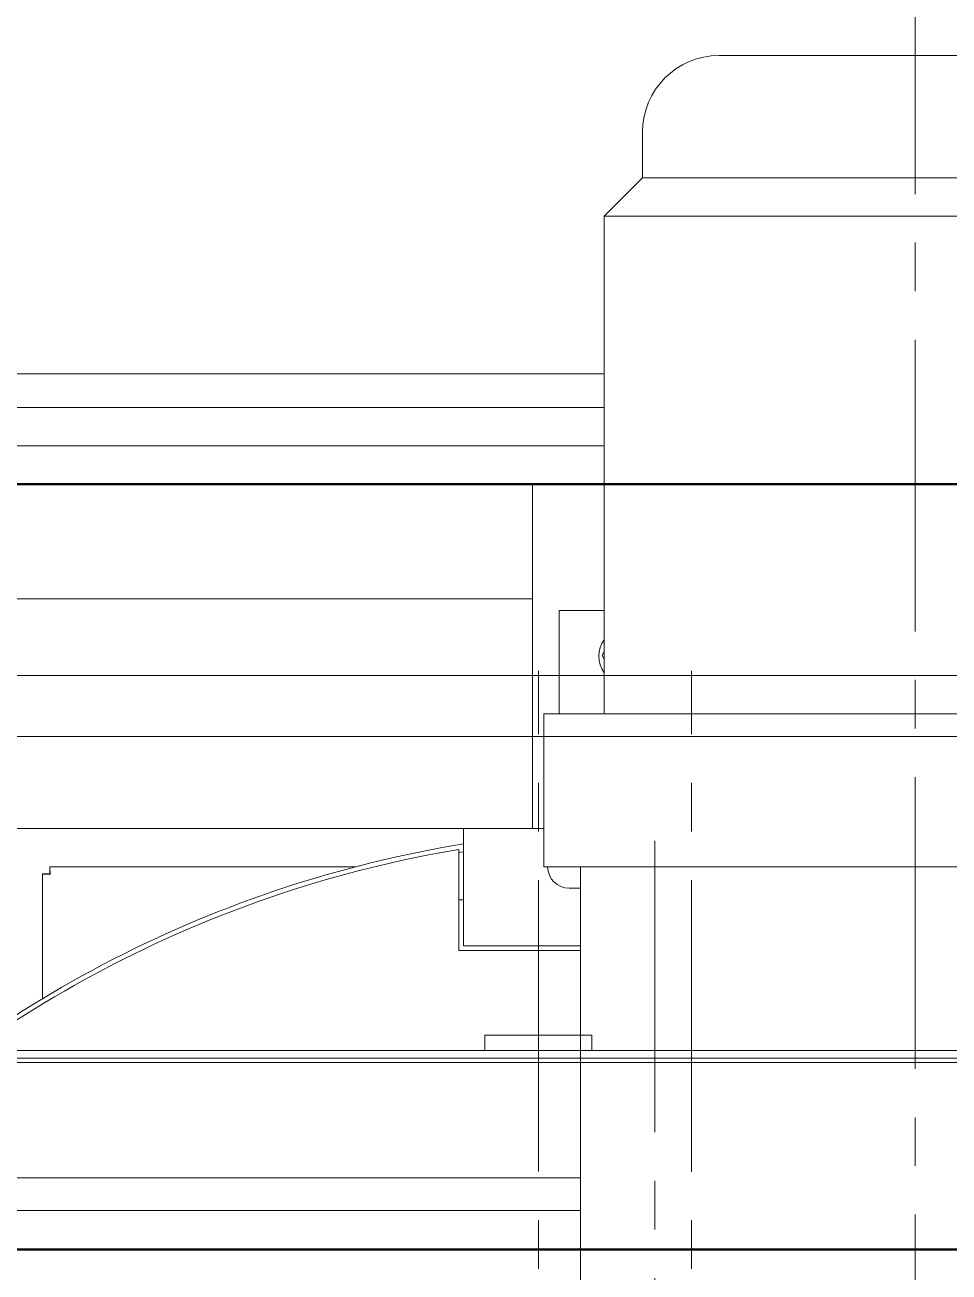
# Model space of a CAD drawing. Header units: millimetres. Extents: x 163705 to 1616509, y 81827 to 302547.
# Drawn here: x 215342 to 215946, y 144545 to 145360 of the extents above; entities that cross this region are included whole.
import ezdxf

# ---------------------------------------------------------------- set-up
doc = ezdxf.new("R2010")
doc.units = ezdxf.units.MM
doc.header["$LTSCALE"] = 10
doc.linetypes.add('CENTER2', pattern=[28.575, 19.05, -3.175, 3.175, -3.175])
doc.layers.add('1-中心线', color=1, linetype='CENTER2', lineweight=0)
doc.layers.add('1-设备轮廓', color=2, linetype='Continuous', lineweight=18)

# ---------------------------------------------------------------- blocks, each defined once
blk = doc.blocks.new('G$CB724F952')
blk.add_lwpolyline([(3, 3), (3, 1753), (1753, 1753), (1753, 3)], close=True)
blk.add_lwpolyline([(1653, 1713), (103, 1713)])
at = {"layer": '1-中心线'}
blk.add_line((878, 0), (878, 1756), dxfattribs=at)
blk = doc.blocks.new('G$C3B61D3F5')
for p, q in [((1776, 1330), (1776, 1340)), ((1776, 1340), (1846, 1340)), ((1846, 1330), (1846, 1340)), ((1426, 1330), (2695, 1330)), ((1011, 1325), (2611, 1325)), ((2608, 1322), (1014, 1322))]:
    blk.add_line(p, q)
blk = doc.blocks.new('A$C2f6614b9')
at = {"layer": '1-设备轮廓', "lineweight": 50, "ltscale": 5}
blk.add_line((16925.01, 1949.99), (1300, 1949.99), dxfattribs=at)
at = {"layer": '1-设备轮廓'}
for name, p in [('G$CB724F952', (14672.01, 572.01)), ('G$C3B61D3F5', (13739.01, 750))]:
    blk.add_blockref(name, p, dxfattribs=at)
blk = doc.blocks.new('SW_CENTERMARKSYMBOL_0')
at = {"lineweight": 18}
blk.add_line((0, 5), (0, 774.5), dxfattribs=at)
blk = doc.blocks.new('G$CE9C43516')
for p, q in [((1413, 2560), (1669, 2560)), ((1363, 2510), (1363, 2480)), ((1363, 2480), (1338, 2455)), ((1363, 2480), (1719, 2480)), ((1338, 2455), (1338, 2130)), ((1338, 2455), (1744, 2455)), ((1338, 2352), (241, 2352)), ((327, 2330), (1338, 2330)), ((1338, 2305), (326, 2305)), ((1338, 2280), (1291, 2280)), ((1291, 2280), (1291, 2055)), ((1291, 2205), (421, 2205)), ((1308.5, 2197.5), (1308.5, 2130)), ((1338, 2197.5), (1308.5, 2197.5)), ((1338, 2170.54), (1336.54, 2168.26)), ((1336.54, 2168.26), (1338, 2165.44)), ((1291, 2155), (421, 2155)), ((1298.5, 2130), (1298.5, 2030)), ((1298.5, 2130), (1783.5, 2130)), ((1291, 2055), (421, 2055)), ((1246, 1978.29), (1246, 2055)), ((1291, 2055), (1298.5, 2055)), ((1243, 2041.31), (1243, 1975.29)), ((1243, 2039.29), (1246, 2039.79)), ((975.71, 2030), (1175.74, 2030)), ((975.71, 2030), (975.71, 2026)), ((1298.5, 2030), (1783.5, 2030)), ((1322.52, 2030), (1322.52, 530)), ((971, 2025.29), (971, 1943.8)), ((971, 2025.29), (975, 2025.29)), ((1315, 2016), (1322.52, 2016)), ((1243, 2008.29), (1246, 2008.29)), ((1322.52, 1975.29), (1243, 1975.29)), ((1246, 1978.29), (1322.52, 1978.29)), ((1322.52, 1826.83), (663.54, 1826.83)), ((1322.52, 1805.4), (642.11, 1805.4))]:
    blk.add_line(p, q)
for centre, radius, start, end in [((1413, 2510), 50, 90, 180), ((1353, 2167.5), 18.5, 144.17523, 215.82477), ((1371, 1280), 775, 99.2818, 135.12301), ((1371, 1280), 772, 99.54389, 134.90088), ((1315, 2030), 14, 180, 270)]:
    blk.add_arc(centre, radius, start, end)
for points in [[(976, 2025), (975.98, 2025.66), (975.93, 2026.97), (975.85, 2028.62), (975.78, 2029.77), (975.73, 2029.92), (975.71, 2030)], [(971, 2025.29), (971.08, 2025.27), (971.23, 2025.22), (972.38, 2025.15), (974.03, 2025.07), (975.34, 2025.02), (976, 2025)], [(975, 2025.29), (975.02, 2025.27), (975.05, 2025.22), (975.28, 2025.15), (975.61, 2025.07), (975.87, 2025.02), (976, 2025)], [(976, 2025), (975.98, 2025.13), (975.93, 2025.39), (975.85, 2025.72), (975.78, 2025.95), (975.73, 2025.98), (975.71, 2026)]]:
    blk.add_open_spline(points, degree=3)
at = {"layer": '1-中心线'}
blk.add_line((1541, 2660), (1541, 0), dxfattribs=at)
at = {"layer": '1-中心线', "lineweight": 0}
blk.add_blockref('SW_CENTERMARKSYMBOL_0', (1371, 1280), dxfattribs=at)
blk = doc.blocks.new('A$C7121566b')
at = {"layer": '1-设备轮廓', "lineweight": 50, "ltscale": 5}
blk.add_lwpolyline([(4499.65, 4500.13), (47799.65, 4500.13)], dxfattribs=at)
at = {"layer": '1-设备轮廓'}
for name, p in [('G$CE9C43516', (4454.72, 2220.13)), ('G$CB724F952', (4971.66, 2622.13))]:
    blk.add_blockref(name, p, dxfattribs=at)

msp = doc.modelspace()

# ---------------------------------------------------------------- block references
for name, p in [('A$C7121566b', (209928.183, 140559.499)), ('A$C2f6614b9', (200127.833, 142609.632))]:
    msp.add_blockref(name, p)

doc.saveas('drawing.dxf')
